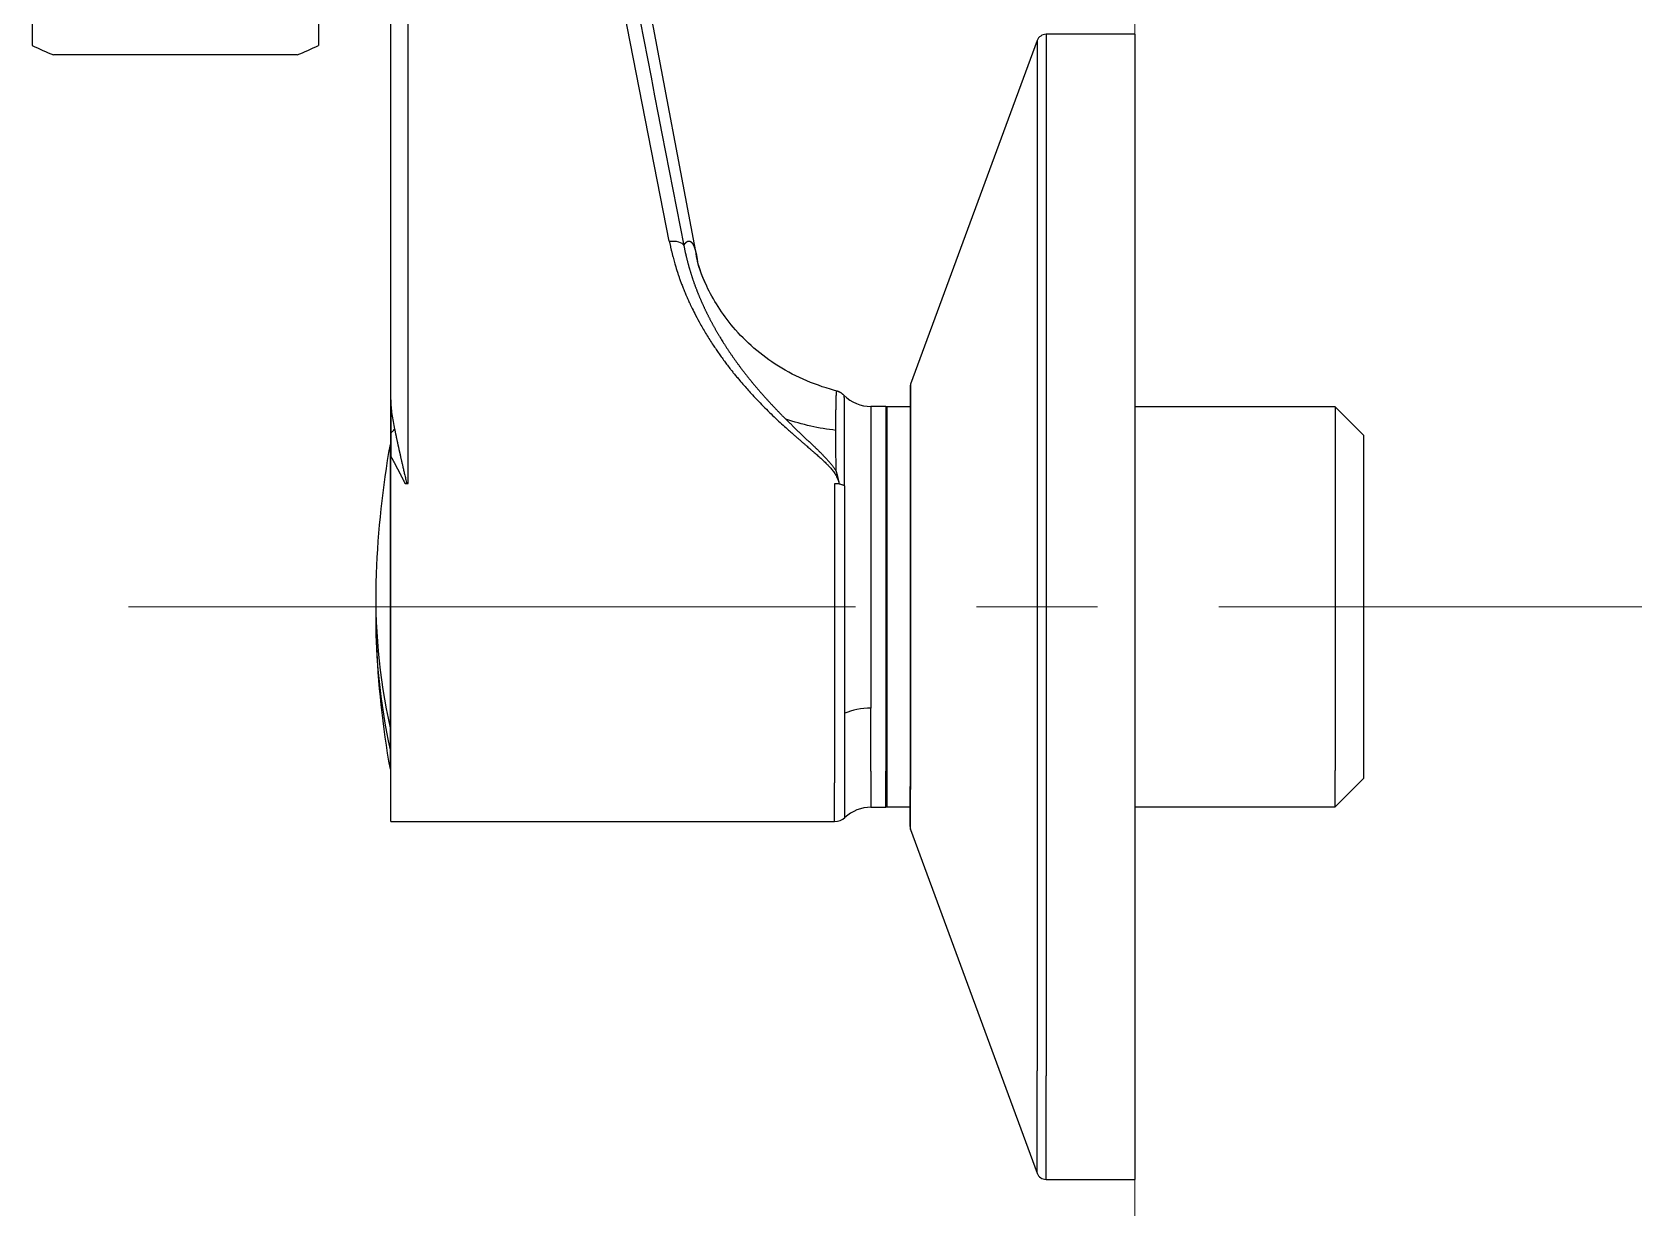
# Model space of a CAD drawing. Extents: x 900 to 2324, y -1513 to 827.
# Drawn here: x 2021.3 to 2105.7, y -1074.7 to -1013.1 of the extents above; entities that cross this region are included whole.
import ezdxf

# ---------------------------------------------------------------- set-up
doc = ezdxf.new("R2010")
doc.units = 0
doc.header["$LTSCALE"] = 4
doc.header["$MEASUREMENT"] = 0
doc.linetypes.add('CENTER2', pattern=[28.575, 19.05, -3.175, 3.175, -3.175])
doc.layers.get('0').update_dxf_attribs({"linetype": 'CONTINUOUS'})
doc.layers.add('1', color=7, linetype='CONTINUOUS')
doc.layers.add('Cneter', color=1, linetype='CENTER2', lineweight=13)
doc.layers.add('치수선', color=7, linetype='CONTINUOUS', lineweight=20)

msp = doc.modelspace()

# ---------------------------------------------------------------- linework, layer by layer
at = {"ltscale": 0.5}
msp.add_line((2091.089, -1052.148), (2091.089, -1034.193), dxfattribs=at)
at = {"layer": '1', "color": 7, "linetype": 'Continuous', "lineweight": -3}
for p, q in [((2021.289, -985.755), (2021.289, -1013.755)), ((2036.289, -985.755), (2036.289, -1013.755)), ((2056.126, -1024.835), (2049.157, -987.939)), ((2054.686, -1024.014), (2048.56, -992.706)), ((2040.089, -1032.323), (2040.089, -1000.571)), ((2040.989, -1036.715), (2040.989, -1000.077)), ((2074.438, -1013.171), (2074.438, -1067.745)), ((2079.089, -1013.171), (2074.438, -1013.171)), ((2079.089, -1013.171), (2079.089, -1067.745)), ((2073.969, -1013.498), (2067.337, -1031.498)), ((2073.969, -1013.498), (2073.969, -1067.477)), ((2067.306, -1031.671), (2067.306, -1052.591)), ((2067.337, -1031.498), (2067.337, -1052.732)), ((2040.089, -1034.67), (2040.089, -1032.323)), ((2065.255, -1032.67), (2065.255, -1048.477)), ((2066.027, -1032.67), (2065.255, -1032.67)), ((2066.027, -1032.67), (2066.027, -1051.772)), ((2066.089, -1032.693), (2066.027, -1032.67)), ((2066.089, -1032.693), (2066.089, -1051.753)), ((2067.306, -1032.693), (2066.089, -1032.693)), ((2089.589, -1032.693), (2079.089, -1032.693)), ((2089.589, -1032.693), (2089.589, -1051.753)), ((2091.089, -1034.193), (2089.589, -1032.693)), ((2040.048, -1034.671), (2040.048, -1049.511)), ((2040.089, -1034.671), (2040.048, -1034.671)), ((2040.089, -1054.421), (2040.089, -1035.26)), ((2063.348, -1036.715), (2063.581, -1036.715)), ((2063.348, -1036.718), (2063.348, -1052.386)), ((2063.893, -1048.748), (2063.893, -1036.841)), ((2063.893, -1054.206), (2063.893, -1048.748)), ((2065.255, -1051.772), (2065.255, -1048.477)), ((2040.058, -1049.511), (2040.048, -1049.511)), ((2040.048, -1050.133), (2040.089, -1050.133)), ((2040.058, -1050.659), (2040.048, -1050.659)), ((2040.048, -1050.659), (2040.048, -1051.671)), ((2040.048, -1051.671), (2040.089, -1051.671)), ((2065.255, -1051.772), (2065.255, -1053.671)), ((2066.027, -1053.671), (2066.027, -1051.772)), ((2066.089, -1051.753), (2066.089, -1053.648)), ((2089.589, -1053.648), (2089.589, -1051.753)), ((2063.348, -1054.421), (2063.348, -1052.386)), ((2067.306, -1054.671), (2067.306, -1052.591)), ((2067.337, -1054.843), (2067.337, -1052.732)), ((2089.589, -1053.648), (2091.089, -1052.148)), ((2065.255, -1053.671), (2066.027, -1053.671)), ((2066.027, -1053.671), (2066.089, -1053.648)), ((2066.089, -1053.648), (2067.306, -1053.648)), ((2079.089, -1053.648), (2089.589, -1053.648)), ((2040.089, -1054.421), (2063.348, -1054.421)), ((2067.337, -1054.843), (2073.969, -1072.843)), ((2073.969, -1072.843), (2073.969, -1067.477)), ((2074.438, -1073.171), (2074.438, -1067.745)), ((2079.089, -1067.745), (2079.089, -1073.171)), ((2074.438, -1073.171), (2079.089, -1073.171))]:
    msp.add_line(p, q, dxfattribs=at)
for centre, radius, start, end in [((2074.438, -1013.671), 0.5, 90, 159.77514), ((2028.789, -998.559), 16.946, 243.73195, 247.8558), ((2028.789, -998.559), 16.946, 292.1442, 296.26804), ((2067.806, -1031.671), 0.5, 159.77514, 180), ((2065.255, -1030.67), 2, 225.03495, 270), ((2087.289, -1043.171), 48, 169.80008, 177.91846), ((2087.289, -1043.171), 48, 182.08154, 190.19992), ((2065.255, -1055.671), 2, 90, 132.93108), ((2063.348, -1053.621), 0.8, 270, 312.93379), ((2067.806, -1054.671), 0.5, 180, 200.22486), ((2074.438, -1072.671), 0.5, 200.22486, 270)]:
    msp.add_arc(centre, radius, start, end, dxfattribs=at)
for centre, major_axis, ratio, start_param, end_param in [((2063.348, -1037.177), (-0.8, 0), 0.573576, 4.040081, 4.712389), ((2087.289, -1042.597), (47.99, 0), 0.819152, 3.111833, 3.318404), ((2087.289, -1043.744), (47.99, 0), 0.819152, 3.127006, 3.318404), ((2065.255, -1049.488), (2, 0), 0.505357, 1.570796, 2.320232), ((2067.806, -1052.591), (-0.5, 0), 0.819152, 6.28316, 6.636176)]:
    msp.add_ellipse(centre, major_axis=major_axis, ratio=ratio, start_param=start_param, end_param=end_param, dxfattribs=at)
for points, degree in [([(2049.316, -992.914), (2051.365, -1003.352), (2053.409, -1013.792), (2055.447, -1024.234)], 3), ([(2056.65, -1026.371), (2056.372, -1025.79), (2056.19, -1025.265), (2056.106, -1024.766)], 3), ([(2063.838, -1032.083), (2063.678, -1031.923), (2063.458, -1031.866)], 2), ([(2040.924, -1036.718), (2040.899, -1036.718), (2040.873, -1036.718), (2040.848, -1036.718)], 3), ([(2040.989, -1036.718), (2040.967, -1036.718), (2040.946, -1036.718), (2040.924, -1036.718)], 3), ([(2063.569, -1036.621), (2063.574, -1036.652), (2063.578, -1036.683), (2063.581, -1036.715)], 3), ([(2063.849, -1036.816), (2063.863, -1036.825), (2063.878, -1036.833), (2063.893, -1036.841)], 3), ([(2040.058, -1049.511), (2040.056, -1049.586), (2040.052, -1049.731), (2040.049, -1049.938), (2040.048, -1050.069), (2040.048, -1050.133)], 3), ([(2040.048, -1050.133), (2040.048, -1050.197), (2040.049, -1050.321), (2040.052, -1050.497), (2040.056, -1050.606), (2040.058, -1050.659)], 3)]:
    msp.add_open_spline(points, degree=degree, dxfattribs=at)
for points, knots in [([(2035.177, -1014.255), (2035.177, -1014.255), (2035.166, -1014.255), (2035.123, -1014.255), (2035.06, -1014.255), (2034.955, -1014.255), (2034.876, -1014.255), (2034.859, -1014.255), (2034.825, -1014.255), (2034.808, -1014.255), (2034.753, -1014.255), (2034.713, -1014.255), (2034.59, -1014.255), (2034.498, -1014.255), (2034.296, -1014.255), (2034.187, -1014.255), (2034.009, -1014.255), (2033.948, -1014.255), (2033.852, -1014.255), (2033.819, -1014.255), (2033.753, -1014.255), (2033.72, -1014.255), (2033.551, -1014.255), (2033.409, -1014.255), (2033.112, -1014.255), (2032.801, -1014.255), (2032.465, -1014.255), (2032.202, -1014.255), (2032.114, -1014.255), (2031.935, -1014.255), (2031.844, -1014.255), (2031.57, -1014.255), (2031.197, -1014.255), (2030.809, -1014.255), (2030.562, -1014.255), (2030.513, -1014.255), (2030.413, -1014.255), (2030.363, -1014.255), (2030.212, -1014.255), (2030.111, -1014.255), (2029.808, -1014.255), (2029.403, -1014.255), (2028.995, -1014.255), (2028.586, -1014.255), (2028.38, -1014.255), (2028.123, -1014.255), (2028.072, -1014.255), (2027.969, -1014.255), (2027.816, -1014.255), (2027.664, -1014.255), (2027.363, -1014.255), (2026.965, -1014.255), (2026.578, -1014.255), (2026.292, -1014.255), (2026.197, -1014.255), (2026.055, -1014.255), (2026.008, -1014.255), (2025.915, -1014.255), (2025.869, -1014.255), (2025.639, -1014.255), (2025.283, -1014.255), (2024.949, -1014.255), (2024.626, -1014.255), (2024.47, -1014.255), (2024.283, -1014.255), (2024.246, -1014.255), (2024.172, -1014.255), (2024.136, -1014.255), (2024.029, -1014.255), (2023.959, -1014.255), (2023.757, -1014.255), (2023.505, -1014.255), (2023.286, -1014.255), (2023.134, -1014.255), (2023.085, -1014.255), (2023.016, -1014.255), (2022.993, -1014.255), (2022.949, -1014.255), (2022.928, -1014.255), (2022.824, -1014.255), (2022.751, -1014.255), (2022.625, -1014.255), (2022.573, -1014.255), (2022.488, -1014.255), (2022.456, -1014.255), (2022.429, -1014.255), (2022.424, -1014.255), (2022.416, -1014.255), (2022.406, -1014.255), (2022.401, -1014.255), (2022.401, -1014.255)], [0, 0, 0, 0, 0.031251, 0.031251, 0.062501, 0.093752, 0.093752, 0.101564, 0.101564, 0.109377, 0.109377, 0.125002, 0.125002, 0.156253, 0.156253, 0.187503, 0.187503, 0.203128, 0.203128, 0.210941, 0.210941, 0.218754, 0.218754, 0.250004, 0.250004, 0.281255, 0.312505, 0.312505, 0.32813, 0.32813, 0.343756, 0.343756, 0.375006, 0.406257, 0.406257, 0.414069, 0.414069, 0.421882, 0.421882, 0.437507, 0.437507, 0.468758, 0.500008, 0.500008, 0.531259, 0.531259, 0.539071, 0.539071, 0.546884, 0.562509, 0.562509, 0.59376, 0.62501, 0.62501, 0.640635, 0.640635, 0.648448, 0.648448, 0.656261, 0.656261, 0.687511, 0.718762, 0.718762, 0.750012, 0.750012, 0.757825, 0.757825, 0.765637, 0.765637, 0.781263, 0.781263, 0.812513, 0.843764, 0.843764, 0.859389, 0.859389, 0.867202, 0.867202, 0.875014, 0.875014, 0.906265, 0.906265, 0.937515, 0.937515, 0.968766, 0.968766, 0.976578, 0.976578, 0.984391, 1, 1, 1, 1]), ([(2054.686, -1024.014), (2055.028, -1023.968), (2055.356, -1024.063), (2055.447, -1024.234), (2055.447, -1024.234)], [0, 0, 0, 0, 0.999926, 1, 1, 1, 1]), ([(2054.686, -1024.014), (2054.69, -1024.037), (2054.7, -1024.083), (2054.715, -1024.153), (2054.731, -1024.225), (2054.748, -1024.298), (2054.765, -1024.373), (2054.782, -1024.449), (2054.801, -1024.527), (2054.82, -1024.606), (2054.84, -1024.687), (2054.861, -1024.769), (2054.888, -1024.871), (2054.931, -1025.034), (2055.005, -1025.298), (2055.088, -1025.567), (2055.167, -1025.807), (2055.227, -1025.98), (2055.296, -1026.17), (2055.374, -1026.376), (2055.463, -1026.597), (2055.562, -1026.834), (2055.66, -1027.057), (2055.768, -1027.292), (2055.898, -1027.564), (2056.08, -1027.925), (2056.325, -1028.38), (2056.629, -1028.901), (2056.911, -1029.345), (2057.136, -1029.681), (2057.291, -1029.905), (2057.45, -1030.128), (2057.583, -1030.309), (2057.721, -1030.493), (2057.836, -1030.642), (2057.963, -1030.804), (2058.08, -1030.95), (2058.216, -1031.116), (2058.392, -1031.327), (2058.663, -1031.643), (2059.1, -1032.128), (2059.576, -1032.624), (2060.015, -1033.057), (2060.333, -1033.36), (2060.639, -1033.644), (2060.894, -1033.872), (2061.096, -1034.051), (2061.247, -1034.183), (2061.387, -1034.306), (2061.527, -1034.428), (2061.662, -1034.546), (2061.79, -1034.657), (2061.899, -1034.751), (2061.988, -1034.829), (2062.077, -1034.906), (2062.171, -1034.987), (2062.276, -1035.078), (2062.378, -1035.166), (2062.477, -1035.252), (2062.573, -1035.337), (2062.684, -1035.435), (2062.792, -1035.535), (2062.891, -1035.629), (2062.962, -1035.7), (2063.025, -1035.765), (2063.088, -1035.833), (2063.156, -1035.911), (2063.225, -1035.996), (2063.295, -1036.088), (2063.356, -1036.178), (2063.405, -1036.258), (2063.44, -1036.321), (2063.464, -1036.367), (2063.483, -1036.405), (2063.5, -1036.441), (2063.517, -1036.48), (2063.532, -1036.517), (2063.546, -1036.553), (2063.558, -1036.587), (2063.566, -1036.61), (2063.569, -1036.621)], [0, 0, 0, 0, 0.004684, 0.009476, 0.014375, 0.019382, 0.024496, 0.029718, 0.035047, 0.040485, 0.04603, 0.051683, 0.057444, 0.067043, 0.085266, 0.112119, 0.123116, 0.135283, 0.148617, 0.163121, 0.178795, 0.195637, 0.213649, 0.226659, 0.246334, 0.272673, 0.305672, 0.346886, 0.389561, 0.406991, 0.424411, 0.441819, 0.459213, 0.467328, 0.485624, 0.494827, 0.506435, 0.520958, 0.535472, 0.558378, 0.599185, 0.65795, 0.686487, 0.713587, 0.739249, 0.76347, 0.776563, 0.788824, 0.800249, 0.810837, 0.822792, 0.83317, 0.841973, 0.849199, 0.854849, 0.863567, 0.872043, 0.880279, 0.888274, 0.896024, 0.903933, 0.915463, 0.9231, 0.929289, 0.934031, 0.940098, 0.946585, 0.953492, 0.960804, 0.968508, 0.974361, 0.978973, 0.982352, 0.984503, 0.987394, 0.99016, 0.992802, 0.995323, 0.997721, 1, 1, 1, 1]), ([(2055.447, -1024.234), (2055.45, -1024.23), (2055.454, -1024.223), (2055.46, -1024.212), (2055.466, -1024.202), (2055.473, -1024.192), (2055.479, -1024.182), (2055.486, -1024.173), (2055.492, -1024.163), (2055.498, -1024.154), (2055.505, -1024.146), (2055.511, -1024.137), (2055.517, -1024.129), (2055.524, -1024.121), (2055.53, -1024.113), (2055.536, -1024.106), (2055.543, -1024.099), (2055.549, -1024.092), (2055.555, -1024.085), (2055.562, -1024.079), (2055.568, -1024.073), (2055.574, -1024.067), (2055.581, -1024.061), (2055.587, -1024.056), (2055.593, -1024.05), (2055.6, -1024.046), (2055.606, -1024.041), (2055.612, -1024.037), (2055.619, -1024.033), (2055.625, -1024.029), (2055.631, -1024.025), (2055.638, -1024.022), (2055.644, -1024.019), (2055.65, -1024.016), (2055.656, -1024.013), (2055.663, -1024.011), (2055.669, -1024.009), (2055.675, -1024.007), (2055.681, -1024.006), (2055.687, -1024.004), (2055.694, -1024.003), (2055.7, -1024.003), (2055.706, -1024.002), (2055.712, -1024.002), (2055.718, -1024.002), (2055.724, -1024.002), (2055.73, -1024.003), (2055.737, -1024.004), (2055.743, -1024.005), (2055.749, -1024.006), (2055.755, -1024.008), (2055.761, -1024.01), (2055.767, -1024.012), (2055.773, -1024.014), (2055.779, -1024.017), (2055.785, -1024.019), (2055.791, -1024.023), (2055.797, -1024.026), (2055.803, -1024.03), (2055.808, -1024.034), (2055.814, -1024.038), (2055.82, -1024.042), (2055.826, -1024.047), (2055.832, -1024.052), (2055.838, -1024.057), (2055.843, -1024.063), (2055.849, -1024.068), (2055.855, -1024.074), (2055.861, -1024.081), (2055.866, -1024.087), (2055.872, -1024.094), (2055.878, -1024.101), (2055.883, -1024.108), (2055.889, -1024.116), (2055.894, -1024.124), (2055.9, -1024.132), (2055.905, -1024.14), (2055.911, -1024.149), (2055.916, -1024.157), (2055.922, -1024.167), (2055.927, -1024.176), (2055.932, -1024.186), (2055.938, -1024.195), (2055.943, -1024.206), (2055.948, -1024.216), (2055.953, -1024.227), (2055.959, -1024.238), (2055.964, -1024.249), (2055.969, -1024.26), (2055.974, -1024.272), (2055.979, -1024.284), (2055.984, -1024.296), (2055.989, -1024.309), (2055.994, -1024.321), (2055.999, -1024.334), (2056.004, -1024.348), (2056.009, -1024.361), (2056.015, -1024.379), (2056.022, -1024.4), (2056.03, -1024.426), (2056.039, -1024.453), (2056.047, -1024.48), (2056.055, -1024.509), (2056.062, -1024.538), (2056.07, -1024.568), (2056.077, -1024.598), (2056.085, -1024.63), (2056.09, -1024.655), (2056.094, -1024.67), (2056.095, -1024.674)], [0, 0, 0, 0, 0.009041, 0.018072, 0.027095, 0.036107, 0.045111, 0.054105, 0.06309, 0.072067, 0.081035, 0.089994, 0.098944, 0.107886, 0.11682, 0.125746, 0.134663, 0.143573, 0.152475, 0.161369, 0.170255, 0.179134, 0.188005, 0.19687, 0.205727, 0.214577, 0.22342, 0.232257, 0.241086, 0.24991, 0.258726, 0.267537, 0.276341, 0.285139, 0.293931, 0.302718, 0.311499, 0.320274, 0.329044, 0.337808, 0.346567, 0.355321, 0.36407, 0.372814, 0.381554, 0.390289, 0.399019, 0.407745, 0.416467, 0.425185, 0.433899, 0.442608, 0.451315, 0.460017, 0.468716, 0.477412, 0.486104, 0.494794, 0.50348, 0.512163, 0.520844, 0.529522, 0.538198, 0.546871, 0.555542, 0.564211, 0.572878, 0.581543, 0.590207, 0.598868, 0.607529, 0.616188, 0.624845, 0.633502, 0.642158, 0.650812, 0.659466, 0.66812, 0.676773, 0.685426, 0.694078, 0.702731, 0.711383, 0.720036, 0.728689, 0.737342, 0.745996, 0.75465, 0.763306, 0.771962, 0.780619, 0.789278, 0.797937, 0.806599, 0.815262, 0.823926, 0.832592, 0.841261, 0.856693, 0.872099, 0.88748, 0.902835, 0.918166, 0.933472, 0.948756, 0.964018, 0.979258, 0.994478, 1, 1, 1, 1]), ([(2055.447, -1024.234), (2055.45, -1024.252), (2055.457, -1024.288), (2055.468, -1024.342), (2055.479, -1024.397), (2055.49, -1024.451), (2055.501, -1024.506), (2055.513, -1024.561), (2055.525, -1024.616), (2055.537, -1024.671), (2055.55, -1024.726), (2055.563, -1024.781), (2055.576, -1024.836), (2055.589, -1024.892), (2055.603, -1024.947), (2055.617, -1025.003), (2055.631, -1025.058), (2055.646, -1025.114), (2055.66, -1025.17), (2055.676, -1025.225), (2055.691, -1025.281), (2055.707, -1025.337), (2055.723, -1025.393), (2055.739, -1025.449), (2055.755, -1025.506), (2055.772, -1025.562), (2055.789, -1025.618), (2055.807, -1025.675), (2055.824, -1025.731), (2055.842, -1025.788), (2055.861, -1025.844), (2055.879, -1025.901), (2055.898, -1025.957), (2055.917, -1026.014), (2055.937, -1026.071), (2055.956, -1026.128), (2055.976, -1026.185), (2055.997, -1026.242), (2056.017, -1026.299), (2056.038, -1026.356), (2056.059, -1026.413), (2056.081, -1026.47), (2056.103, -1026.527), (2056.125, -1026.584), (2056.147, -1026.642), (2056.17, -1026.699), (2056.193, -1026.756), (2056.216, -1026.813), (2056.24, -1026.871), (2056.263, -1026.928), (2056.288, -1026.986), (2056.312, -1027.043), (2056.337, -1027.101), (2056.362, -1027.158), (2056.387, -1027.215), (2056.413, -1027.273), (2056.439, -1027.33), (2056.465, -1027.388), (2056.491, -1027.446), (2056.518, -1027.503), (2056.545, -1027.561), (2056.573, -1027.618), (2056.6, -1027.676), (2056.628, -1027.733), (2056.657, -1027.791), (2056.685, -1027.848), (2056.714, -1027.906), (2056.743, -1027.963), (2056.773, -1028.021), (2056.802, -1028.078), (2056.832, -1028.136), (2056.862, -1028.193), (2056.893, -1028.251), (2056.924, -1028.308), (2056.955, -1028.366), (2056.986, -1028.423), (2057.018, -1028.48), (2057.05, -1028.538), (2057.082, -1028.595), (2057.114, -1028.652), (2057.147, -1028.709), (2057.18, -1028.767), (2057.213, -1028.824), (2057.247, -1028.881), (2057.281, -1028.938), (2057.315, -1028.995), (2057.362, -1029.073), (2057.422, -1029.172), (2057.496, -1029.292), (2057.572, -1029.412), (2057.65, -1029.533), (2057.729, -1029.654), (2057.81, -1029.775), (2057.892, -1029.897), (2057.976, -1030.02), (2058.062, -1030.142), (2058.149, -1030.265), (2058.237, -1030.388), (2058.328, -1030.511), (2058.419, -1030.634), (2058.513, -1030.758), (2058.607, -1030.881), (2058.704, -1031.005), (2058.802, -1031.128), (2058.901, -1031.252), (2059.002, -1031.376), (2059.104, -1031.499), (2059.208, -1031.623), (2059.313, -1031.746), (2059.419, -1031.87), (2059.527, -1031.993), (2059.636, -1032.116), (2059.746, -1032.239), (2059.858, -1032.361), (2059.97, -1032.484), (2060.084, -1032.606), (2060.199, -1032.728), (2060.315, -1032.85), (2060.432, -1032.971), (2060.55, -1033.093), (2060.669, -1033.214), (2060.749, -1033.294), (2060.789, -1033.334)], [0, 0, 0, 0, 0.005367, 0.010748, 0.016142, 0.021551, 0.026973, 0.032409, 0.037859, 0.043322, 0.048798, 0.054288, 0.05979, 0.065306, 0.070835, 0.076377, 0.081932, 0.0875, 0.09308, 0.098673, 0.104279, 0.109897, 0.115527, 0.12117, 0.126824, 0.132491, 0.13817, 0.143861, 0.149564, 0.155279, 0.161005, 0.166743, 0.172493, 0.178254, 0.184026, 0.189809, 0.195604, 0.20141, 0.207226, 0.213054, 0.218892, 0.224741, 0.230601, 0.236471, 0.242352, 0.248243, 0.254145, 0.260056, 0.265978, 0.271909, 0.277851, 0.283802, 0.289763, 0.295734, 0.301715, 0.307705, 0.313704, 0.319712, 0.32573, 0.331757, 0.337793, 0.343838, 0.349892, 0.355955, 0.362026, 0.368105, 0.374193, 0.380289, 0.386393, 0.392505, 0.398625, 0.404752, 0.410886, 0.417028, 0.423177, 0.429333, 0.435496, 0.441666, 0.447842, 0.454024, 0.460213, 0.466408, 0.472608, 0.478815, 0.485027, 0.491245, 0.497468, 0.510545, 0.523723, 0.537, 0.550372, 0.56384, 0.577399, 0.591049, 0.604786, 0.61861, 0.632516, 0.646504, 0.660571, 0.674715, 0.688933, 0.703222, 0.717581, 0.732006, 0.746495, 0.761046, 0.775655, 0.790321, 0.805039, 0.819807, 0.834622, 0.849482, 0.864382, 0.879321, 0.894297, 0.909308, 0.924351, 0.939426, 0.95453, 0.969662, 0.984819, 1, 1, 1, 1]), ([(2063.563, -1031.891), (2062.39, -1031.581), (2060.343, -1030.73), (2057.937, -1028.631), (2056.551, -1026.352), (2056.158, -1025.172), (2056.086, -1024.633)], [0, 0, 0, 0, 0.272695, 0.533734, 0.775813, 1, 1, 1, 1]), ([(2056.095, -1024.674), (2056.096, -1024.681), (2056.1, -1024.699), (2056.106, -1024.728), (2056.111, -1024.753), (2056.113, -1024.767), (2056.114, -1024.769)], [0, 0, 0, 0, 0.228165, 0.586078, 0.943553, 1, 1, 1, 1]), ([(2056.112, -1024.77), (2056.112, -1024.77), (2056.114, -1024.776), (2056.116, -1024.787), (2056.119, -1024.805), (2056.122, -1024.822), (2056.125, -1024.84), (2056.128, -1024.858), (2056.131, -1024.876), (2056.134, -1024.894), (2056.137, -1024.912), (2056.14, -1024.931), (2056.143, -1024.949), (2056.146, -1024.968), (2056.148, -1024.987), (2056.151, -1025.006), (2056.154, -1025.026), (2056.157, -1025.045), (2056.159, -1025.065), (2056.162, -1025.084), (2056.164, -1025.104), (2056.166, -1025.117), (2056.167, -1025.123)], [0, 0, 0, 0, 0.001146, 0.054396, 0.10759, 0.160726, 0.213806, 0.266827, 0.319791, 0.372697, 0.425545, 0.478334, 0.531065, 0.583737, 0.636351, 0.688905, 0.7414, 0.793835, 0.846211, 0.898527, 0.950783, 1, 1, 1, 1]), ([(2063.416, -1033.924), (2063.416, -1033.914), (2063.416, -1033.895), (2063.416, -1033.865), (2063.416, -1033.835), (2063.416, -1033.804), (2063.416, -1033.774), (2063.416, -1033.742), (2063.416, -1033.711), (2063.416, -1033.679), (2063.416, -1033.646), (2063.416, -1033.614), (2063.417, -1033.581), (2063.417, -1033.548), (2063.417, -1033.514), (2063.417, -1033.48), (2063.417, -1033.446), (2063.418, -1033.412), (2063.418, -1033.378), (2063.418, -1033.343), (2063.418, -1033.308), (2063.419, -1033.273), (2063.419, -1033.238), (2063.419, -1033.203), (2063.42, -1033.168), (2063.42, -1033.132), (2063.42, -1033.097), (2063.421, -1033.062), (2063.421, -1033.026), (2063.421, -1032.991), (2063.422, -1032.955), (2063.422, -1032.92), (2063.423, -1032.885), (2063.423, -1032.85), (2063.424, -1032.815), (2063.424, -1032.78), (2063.425, -1032.745), (2063.425, -1032.711), (2063.426, -1032.676), (2063.427, -1032.642), (2063.427, -1032.609), (2063.428, -1032.575), (2063.428, -1032.543), (2063.429, -1032.51), (2063.43, -1032.478), (2063.43, -1032.446), (2063.431, -1032.415), (2063.432, -1032.384), (2063.433, -1032.354), (2063.433, -1032.324), (2063.434, -1032.295), (2063.435, -1032.266), (2063.436, -1032.239), (2063.437, -1032.212), (2063.438, -1032.185), (2063.438, -1032.16), (2063.439, -1032.135), (2063.44, -1032.111), (2063.441, -1032.088), (2063.442, -1032.066), (2063.443, -1032.045), (2063.444, -1032.024), (2063.445, -1032.005), (2063.446, -1031.987), (2063.447, -1031.97), (2063.448, -1031.954), (2063.449, -1031.94), (2063.45, -1031.926), (2063.451, -1031.914), (2063.453, -1031.903), (2063.454, -1031.893), (2063.455, -1031.885), (2063.456, -1031.878), (2063.457, -1031.873), (2063.458, -1031.869), (2063.46, -1031.866), (2063.461, -1031.866), (2063.461, -1031.866)], [0, 0, 0, 0, 0.007389, 0.014936, 0.022643, 0.030509, 0.038533, 0.046717, 0.055059, 0.063561, 0.072221, 0.081041, 0.090021, 0.09916, 0.10846, 0.11792, 0.127542, 0.137325, 0.14727, 0.157378, 0.167649, 0.178083, 0.188681, 0.199442, 0.210366, 0.221454, 0.232704, 0.244118, 0.255694, 0.267434, 0.279336, 0.291401, 0.303629, 0.316019, 0.328572, 0.341288, 0.354166, 0.367206, 0.380408, 0.393772, 0.407298, 0.420985, 0.434835, 0.448846, 0.463018, 0.477351, 0.491844, 0.506497, 0.521309, 0.536279, 0.551405, 0.566687, 0.582123, 0.597713, 0.613455, 0.629347, 0.645391, 0.661587, 0.677936, 0.69444, 0.711098, 0.727913, 0.744886, 0.762018, 0.779311, 0.796767, 0.814387, 0.832173, 0.850127, 0.868251, 0.886546, 0.905015, 0.92366, 0.942482, 0.961482, 0.980659, 1, 1, 1, 1]), ([(2040.089, -1032.323), (2040.089, -1032.449), (2040.094, -1032.575), (2040.111, -1032.827), (2040.124, -1032.954), (2040.158, -1033.209), (2040.179, -1033.337), (2040.229, -1033.596), (2040.257, -1033.727), (2040.289, -1033.859)], [0, 0, 0, 0, 0.25, 0.25, 0.5, 0.5, 0.75, 0.75, 1, 1, 1, 1]), ([(2040.089, -1032.53), (2040.089, -1032.539), (2040.089, -1032.579), (2040.089, -1032.65), (2040.089, -1032.782), (2040.089, -1032.932), (2040.089, -1033.073), (2040.089, -1033.179), (2040.089, -1033.272), (2040.089, -1033.373), (2040.089, -1033.467), (2040.089, -1033.556), (2040.089, -1033.647), (2040.089, -1033.744), (2040.089, -1033.847), (2040.089, -1033.949), (2040.089, -1034.017), (2040.089, -1034.051)], [0, 0, 0, 0, 0.018969, 0.077355, 0.139367, 0.279239, 0.372408, 0.419121, 0.489423, 0.555811, 0.618287, 0.676828, 0.7314, 0.799443, 0.866919, 0.933787, 1, 1, 1, 1]), ([(2063.835, -1032.079), (2063.835, -1032.079), (2063.836, -1032.079), (2063.836, -1032.079), (2063.836, -1032.08), (2063.836, -1032.082), (2063.837, -1032.084), (2063.837, -1032.087), (2063.837, -1032.09), (2063.838, -1032.094), (2063.838, -1032.098), (2063.839, -1032.103), (2063.839, -1032.109), (2063.839, -1032.115), (2063.84, -1032.121), (2063.84, -1032.128), (2063.84, -1032.136), (2063.841, -1032.144), (2063.841, -1032.153), (2063.842, -1032.163), (2063.842, -1032.173), (2063.842, -1032.184), (2063.843, -1032.195), (2063.843, -1032.207), (2063.843, -1032.219), (2063.844, -1032.232), (2063.844, -1032.253), (2063.845, -1032.282), (2063.846, -1032.321), (2063.847, -1032.364), (2063.848, -1032.41), (2063.849, -1032.458), (2063.85, -1032.509), (2063.85, -1032.563), (2063.851, -1032.619), (2063.852, -1032.678), (2063.853, -1032.739), (2063.853, -1032.802), (2063.854, -1032.868), (2063.855, -1032.936), (2063.855, -1033.005), (2063.856, -1033.076), (2063.856, -1033.15), (2063.857, -1033.225), (2063.857, -1033.301), (2063.858, -1033.379), (2063.858, -1033.458), (2063.858, -1033.539), (2063.859, -1033.621), (2063.859, -1033.704), (2063.859, -1033.789), (2063.859, -1033.874), (2063.859, -1033.96), (2063.86, -1034.047), (2063.86, -1034.135), (2063.86, -1034.224), (2063.86, -1034.313), (2063.86, -1034.403), (2063.86, -1034.493), (2063.86, -1034.583), (2063.86, -1034.675), (2063.86, -1034.766), (2063.86, -1034.857), (2063.859, -1034.949), (2063.859, -1035.041), (2063.859, -1035.133), (2063.859, -1035.224), (2063.858, -1035.316), (2063.858, -1035.408), (2063.858, -1035.499), (2063.857, -1035.59), (2063.857, -1035.681), (2063.857, -1035.772), (2063.856, -1035.862), (2063.856, -1035.952), (2063.855, -1036.041), (2063.854, -1036.13), (2063.854, -1036.218), (2063.853, -1036.305), (2063.853, -1036.392), (2063.852, -1036.478), (2063.851, -1036.564), (2063.85, -1036.649), (2063.85, -1036.733), (2063.849, -1036.788), (2063.849, -1036.816)], [0, 0, 0, 0, 0.000005, 0.00711, 0.014236, 0.021384, 0.028554, 0.035746, 0.04296, 0.050195, 0.057452, 0.064731, 0.072032, 0.079355, 0.0867, 0.094066, 0.101454, 0.108864, 0.116296, 0.12375, 0.131225, 0.138723, 0.146242, 0.153783, 0.161345, 0.16893, 0.176536, 0.19533, 0.213961, 0.23243, 0.250736, 0.268881, 0.286863, 0.304684, 0.322342, 0.339839, 0.357173, 0.374346, 0.391358, 0.408207, 0.424895, 0.441422, 0.457787, 0.473991, 0.490034, 0.505915, 0.521635, 0.537194, 0.552592, 0.567829, 0.582905, 0.59782, 0.612575, 0.627168, 0.641601, 0.655873, 0.669984, 0.683934, 0.697724, 0.711354, 0.724823, 0.738131, 0.751279, 0.764267, 0.777094, 0.789761, 0.802268, 0.814614, 0.8268, 0.838826, 0.850691, 0.862397, 0.873942, 0.885327, 0.896552, 0.907617, 0.918522, 0.929267, 0.939852, 0.950276, 0.960541, 0.970646, 0.98059, 0.990375, 1, 1, 1, 1]), ([(2063.416, -1033.924), (2062.977, -1033.872), (2062.535, -1033.797), (2061.656, -1033.601), (2061.219, -1033.48), (2060.789, -1033.334)], [0, 0, 0, 0, 0.5, 0.5, 1, 1, 1, 1]), ([(2060.789, -1033.334), (2060.802, -1033.347), (2060.827, -1033.371), (2060.864, -1033.407), (2060.901, -1033.444), (2060.938, -1033.48), (2060.975, -1033.516), (2061.012, -1033.552), (2061.049, -1033.588), (2061.085, -1033.624), (2061.122, -1033.66), (2061.158, -1033.696), (2061.194, -1033.732), (2061.231, -1033.767), (2061.267, -1033.803), (2061.303, -1033.838), (2061.34, -1033.874), (2061.376, -1033.909), (2061.412, -1033.944), (2061.449, -1033.98), (2061.485, -1034.015), (2061.522, -1034.05), (2061.558, -1034.085), (2061.594, -1034.119), (2061.631, -1034.154), (2061.667, -1034.189), (2061.704, -1034.224), (2061.74, -1034.258), (2061.776, -1034.293), (2061.813, -1034.327), (2061.849, -1034.361), (2061.885, -1034.396), (2061.921, -1034.43), (2061.957, -1034.464), (2061.993, -1034.498), (2062.029, -1034.532), (2062.065, -1034.566), (2062.101, -1034.6), (2062.137, -1034.634), (2062.173, -1034.667), (2062.209, -1034.701), (2062.253, -1034.743), (2062.305, -1034.792), (2062.365, -1034.849), (2062.423, -1034.905), (2062.481, -1034.961), (2062.537, -1035.016), (2062.592, -1035.071), (2062.647, -1035.125), (2062.7, -1035.179), (2062.751, -1035.232), (2062.802, -1035.285), (2062.852, -1035.338), (2062.903, -1035.393), (2062.956, -1035.451), (2063.01, -1035.513), (2063.065, -1035.575), (2063.118, -1035.638), (2063.171, -1035.702), (2063.224, -1035.767), (2063.276, -1035.833), (2063.328, -1035.899), (2063.379, -1035.967), (2063.412, -1036.012), (2063.429, -1036.035)], [0, 0, 0, 0, 0.013755, 0.02748, 0.041176, 0.054843, 0.068485, 0.082101, 0.095693, 0.109261, 0.122807, 0.136332, 0.149836, 0.163321, 0.176785, 0.190231, 0.203658, 0.217067, 0.230458, 0.243829, 0.257181, 0.270512, 0.283823, 0.297112, 0.31038, 0.323626, 0.336849, 0.350049, 0.363225, 0.376378, 0.389507, 0.40261, 0.415689, 0.428744, 0.441774, 0.454779, 0.467759, 0.480716, 0.493647, 0.506555, 0.519438, 0.532296, 0.554212, 0.575834, 0.597167, 0.618216, 0.638985, 0.659478, 0.679699, 0.699654, 0.719346, 0.738781, 0.757962, 0.776894, 0.798748, 0.820698, 0.842745, 0.864893, 0.887143, 0.909497, 0.931957, 0.954526, 0.977206, 1, 1, 1, 1]), ([(2040.089, -1034.051), (2040.128, -1034.022), (2040.165, -1033.991), (2040.232, -1033.927), (2040.262, -1033.893), (2040.289, -1033.859)], [0, 0, 0, 0, 0.5, 0.5, 1, 1, 1, 1]), ([(2040.089, -1034.051), (2040.089, -1034.256), (2040.089, -1034.46), (2040.089, -1034.864), (2040.089, -1035.064), (2040.089, -1035.259)], [0, 0, 0, 0, 0.5, 0.5, 1, 1, 1, 1]), ([(2040.289, -1033.859), (2040.293, -1033.876), (2040.299, -1033.91), (2040.309, -1033.962), (2040.319, -1034.013), (2040.329, -1034.064), (2040.339, -1034.116), (2040.35, -1034.166), (2040.36, -1034.217), (2040.371, -1034.268), (2040.381, -1034.319), (2040.392, -1034.369), (2040.403, -1034.419), (2040.413, -1034.47), (2040.424, -1034.52), (2040.435, -1034.569), (2040.446, -1034.619), (2040.457, -1034.669), (2040.468, -1034.718), (2040.478, -1034.768), (2040.489, -1034.817), (2040.5, -1034.866), (2040.511, -1034.915), (2040.522, -1034.963), (2040.532, -1035.009), (2040.542, -1035.054), (2040.553, -1035.1), (2040.564, -1035.15), (2040.576, -1035.204), (2040.589, -1035.263), (2040.603, -1035.327), (2040.619, -1035.395), (2040.635, -1035.468), (2040.653, -1035.545), (2040.672, -1035.628), (2040.692, -1035.715), (2040.713, -1035.806), (2040.735, -1035.903), (2040.758, -1036.004), (2040.783, -1036.111), (2040.809, -1036.222), (2040.836, -1036.338), (2040.864, -1036.46), (2040.894, -1036.586), (2040.914, -1036.672), (2040.924, -1036.716)], [0, 0, 0, 0, 0.019214, 0.038334, 0.05736, 0.076292, 0.09513, 0.113874, 0.132525, 0.151081, 0.169544, 0.187913, 0.206187, 0.224369, 0.242456, 0.260449, 0.278349, 0.296155, 0.313867, 0.331485, 0.349009, 0.36644, 0.383777, 0.401021, 0.41817, 0.432613, 0.448597, 0.466123, 0.485191, 0.505801, 0.527953, 0.551647, 0.576884, 0.603662, 0.631982, 0.661845, 0.693249, 0.726196, 0.760685, 0.796715, 0.834288, 0.873403, 0.91406, 0.956259, 1, 1, 1, 1]), ([(2063.429, -1036.035), (2063.427, -1035.836), (2063.425, -1035.642), (2063.423, -1035.266), (2063.421, -1035.084), (2063.42, -1034.82), (2063.419, -1034.734), (2063.418, -1034.563), (2063.418, -1034.48), (2063.417, -1034.356), (2063.417, -1034.315), (2063.417, -1034.235), (2063.417, -1034.195), (2063.416, -1034.076), (2063.416, -1033.999), (2063.416, -1033.924)], [0, 0, 0, 0, 0.25, 0.25, 0.5, 0.5, 0.625, 0.625, 0.75, 0.75, 0.8125, 0.8125, 0.875, 0.875, 1, 1, 1, 1]), ([(2040.848, -1036.718), (2040.841, -1036.704), (2040.827, -1036.676), (2040.805, -1036.634), (2040.784, -1036.592), (2040.763, -1036.551), (2040.743, -1036.511), (2040.722, -1036.471), (2040.702, -1036.432), (2040.682, -1036.393), (2040.662, -1036.355), (2040.643, -1036.317), (2040.624, -1036.28), (2040.605, -1036.243), (2040.586, -1036.206), (2040.567, -1036.17), (2040.549, -1036.135), (2040.531, -1036.1), (2040.513, -1036.066), (2040.495, -1036.032), (2040.477, -1035.998), (2040.46, -1035.965), (2040.443, -1035.932), (2040.426, -1035.9), (2040.41, -1035.869), (2040.393, -1035.837), (2040.377, -1035.807), (2040.361, -1035.776), (2040.345, -1035.747), (2040.33, -1035.717), (2040.315, -1035.688), (2040.3, -1035.66), (2040.285, -1035.631), (2040.27, -1035.604), (2040.256, -1035.576), (2040.242, -1035.55), (2040.228, -1035.523), (2040.214, -1035.497), (2040.2, -1035.472), (2040.187, -1035.447), (2040.174, -1035.422), (2040.161, -1035.397), (2040.149, -1035.374), (2040.136, -1035.35), (2040.124, -1035.327), (2040.112, -1035.304), (2040.101, -1035.282), (2040.093, -1035.267), (2040.089, -1035.26)], [0, 0, 0, 0, 0.027421, 0.05459, 0.081506, 0.10817, 0.13458, 0.160738, 0.186644, 0.212297, 0.237697, 0.262844, 0.287739, 0.312381, 0.336771, 0.360908, 0.384793, 0.408424, 0.431804, 0.454931, 0.477805, 0.500427, 0.522796, 0.544912, 0.566777, 0.588388, 0.609748, 0.630854, 0.651709, 0.672311, 0.69266, 0.712757, 0.732602, 0.752194, 0.771534, 0.790622, 0.809457, 0.82804, 0.846371, 0.86445, 0.882276, 0.89985, 0.917172, 0.934242, 0.951059, 0.967625, 0.983939, 1, 1, 1, 1]), ([(2063.569, -1036.621), (2063.568, -1036.612), (2063.566, -1036.595), (2063.562, -1036.568), (2063.557, -1036.541), (2063.552, -1036.513), (2063.547, -1036.484), (2063.541, -1036.454), (2063.535, -1036.424), (2063.528, -1036.393), (2063.521, -1036.36), (2063.513, -1036.328), (2063.504, -1036.294), (2063.495, -1036.259), (2063.486, -1036.224), (2063.475, -1036.188), (2063.464, -1036.15), (2063.453, -1036.113), (2063.441, -1036.074), (2063.433, -1036.048), (2063.429, -1036.035)], [0, 0, 0, 0, 0.042596, 0.086565, 0.131934, 0.17873, 0.226983, 0.27672, 0.327973, 0.380771, 0.435145, 0.491125, 0.54874, 0.608017, 0.668985, 0.731668, 0.796091, 0.862275, 0.930239, 1, 1, 1, 1]), ([(2063.581, -1036.715), (2063.631, -1036.726), (2063.679, -1036.741), (2063.746, -1036.766), (2063.767, -1036.775), (2063.809, -1036.795), (2063.83, -1036.805), (2063.849, -1036.816)], [0, 0, 0, 0, 0.5, 0.5, 0.75, 0.75, 1, 1, 1, 1])]:
    msp.add_open_spline(points, degree=3, knots=knots, dxfattribs=at)
at = {"layer": 'Cneter', "lineweight": 5, "ltscale": 0.5}
msp.add_line((2026.337, -1043.171), (2105.662, -1043.171), dxfattribs=at)
at = {"layer": '치수선'}
msp.add_line((2079.089, -1126.61), (2079.089, -654.933), dxfattribs=at)

doc.saveas('drawing.dxf')
